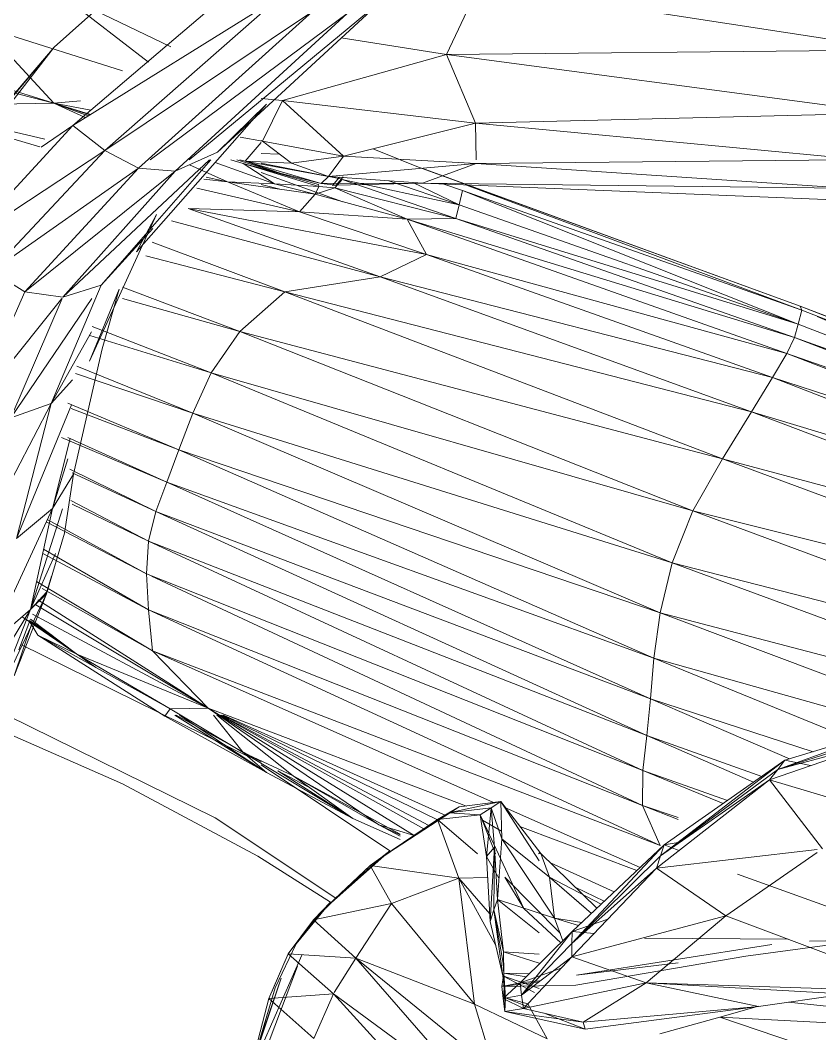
# Model space of a CAD drawing. Header units: millimetres. Extents: x -8591 to 7092, y -1621 to 14390.
# Drawn here: x -4376 to -4323.5, y 2756.1 to 2822.7 of the extents above; entities that cross this region are included whole.
import ezdxf

# ---------------------------------------------------------------- set-up
doc = ezdxf.new("R2010")
doc.units = ezdxf.units.MM
doc.layers.add('G-IMPT', color=8, linetype='Continuous', lineweight=9)
doc.layers.add('I-FURN', color=30, linetype='Continuous', lineweight=9)

# ---------------------------------------------------------------- blocks, each defined once
blk = doc.blocks.new('Artificial banana plant 1500mm - Family 4__C1-728657-Begane grond')
at = {"layer": 'G-IMPT'}
for p, q in [((38.982, 160.324), (-4.398, 174.046)), ((38.982, 160.324), (-4.398, 174.046)), ((38.982, 160.324), (-9.238, 172.841)), ((38.982, 160.324), (-9.238, 172.841)), ((46.439, 164.15), (51.942, 168.826)), ((46.439, 164.15), (51.942, 168.826)), ((64.782, 163.527), (66.942, 168.078)), ((64.782, 163.527), (66.942, 168.078)), ((94.542, 163.821), (66.942, 168.078)), ((94.542, 163.821), (66.942, 168.078)), ((46.683, 164.032), (39.302, 167.588)), ((46.683, 164.032), (39.302, 167.588)), ((39.302, 167.588), (45.201, 163.028)), ((39.302, 167.588), (45.201, 163.028)), ((40.232, 158.874), (53.882, 167.357)), ((40.232, 158.874), (53.882, 167.357)), ((42.352, 157.231), (53.882, 167.357)), ((42.352, 157.231), (53.882, 167.357)), ((47.88, 156.619), (60.662, 167.205)), ((47.88, 156.619), (60.662, 167.205)), ((49.732, 157.11), (60.662, 167.205)), ((49.732, 157.11), (60.662, 167.205)), ((39.012, 164.009), (42.232, 166.88)), ((39.012, 164.009), (42.232, 166.88)), ((42.352, 157.231), (55.982, 166.35)), ((42.352, 157.231), (55.982, 166.35)), ((44.552, 156.055), (55.982, 166.35)), ((44.552, 156.055), (55.982, 166.35)), ((45.313, 156.619), (58.252, 166.224)), ((45.313, 156.619), (58.252, 166.224)), ((46.972, 155.867), (58.252, 166.224)), ((46.972, 155.867), (58.252, 166.224)), ((38.982, 160.324), (34.362, 165.334)), ((38.982, 160.324), (34.362, 165.334)), ((43.493, 162.451), (34.362, 165.334)), ((43.493, 162.451), (34.362, 165.334)), ((64.782, 163.527), (57.872, 164.629)), ((64.782, 163.527), (57.872, 164.629)), ((32.002, 154.969), (39.012, 164.009)), ((32.002, 154.969), (39.012, 164.009)), ((33.392, 157.327), (39.012, 164.009)), ((33.392, 157.327), (39.012, 164.009)), ((35.082, 159.415), (39.012, 164.009)), ((35.082, 159.415), (39.012, 164.009)), ((40.232, 158.874), (46.428, 164.141)), ((40.232, 158.874), (46.428, 164.141)), ((64.782, 163.527), (94.542, 163.821)), ((64.782, 163.527), (94.542, 163.821)), ((64.782, 163.527), (54.012, 160.502)), ((64.782, 163.527), (54.012, 160.502)), ((66.682, 159.009), (64.782, 163.527)), ((66.682, 159.009), (64.782, 163.527)), ((93.642, 159.691), (64.782, 163.527)), ((93.642, 159.691), (64.782, 163.527)), ((38.982, 160.324), (40.747, 160.491)), ((38.982, 160.324), (40.747, 160.491)), ((54.012, 160.502), (52.619, 160.641)), ((54.012, 160.502), (52.619, 160.641)), ((54.012, 160.502), (52.692, 157.829)), ((54.012, 160.502), (52.692, 157.829)), ((66.682, 159.009), (54.012, 160.502)), ((66.682, 159.009), (54.012, 160.502)), ((58.012, 156.842), (54.012, 160.502)), ((58.012, 156.842), (54.012, 160.502)), ((38.982, 160.324), (28.962, 160.184)), ((38.982, 160.324), (28.962, 160.184)), ((38.393, 157.971), (28.962, 160.184)), ((38.393, 157.971), (28.962, 160.184)), ((38.079, 157.455), (28.962, 160.184)), ((38.079, 157.455), (28.962, 160.184)), ((41.39, 159.594), (38.982, 160.324)), ((41.39, 159.594), (38.982, 160.324)), ((41.377, 159.586), (38.982, 160.324)), ((41.377, 159.586), (38.982, 160.324)), ((41.351, 159.57), (38.982, 160.324)), ((41.351, 159.57), (38.982, 160.324)), ((41.238, 159.5), (38.982, 160.324)), ((41.238, 159.5), (38.982, 160.324)), ((41.054, 159.386), (38.982, 160.324)), ((41.054, 159.386), (38.982, 160.324)), ((41.417, 159.881), (38.982, 160.324)), ((41.417, 159.881), (38.982, 160.324)), ((44.412, 150.566), (52.962, 160.264)), ((44.412, 150.566), (52.962, 160.264)), ((52.962, 160.264), (49.732, 157.11)), ((52.962, 160.264), (49.732, 157.11)), ((66.682, 159.009), (93.642, 159.691)), ((66.682, 159.009), (93.642, 159.691)), ((33.182, 151.193), (40.232, 158.874)), ((33.182, 151.193), (40.232, 158.874)), ((38.157, 157.44), (40.232, 158.874)), ((38.157, 157.44), (40.232, 158.874)), ((42.352, 157.231), (40.232, 158.874)), ((42.352, 157.231), (40.232, 158.874)), ((66.682, 159.009), (58.012, 156.842)), ((66.682, 159.009), (58.012, 156.842)), ((66.727, 156.619), (66.682, 159.009)), ((66.727, 156.619), (66.682, 159.009)), ((92.172, 156.614), (66.682, 159.009)), ((92.172, 156.614), (66.682, 159.009)), ((52.692, 157.829), (51.242, 158.092)), ((52.692, 157.829), (51.242, 158.092)), ((52.692, 157.829), (52.619, 157.876)), ((52.692, 157.829), (52.619, 157.876)), ((58.012, 156.842), (52.692, 157.829)), ((58.012, 156.842), (52.692, 157.829)), ((54.602, 156.39), (52.692, 157.829)), ((54.602, 156.39), (52.692, 157.829)), ((33.182, 151.193), (42.352, 157.231)), ((33.182, 151.193), (42.352, 157.231)), ((34.902, 149.285), (42.352, 157.231)), ((34.902, 149.285), (42.352, 157.231)), ((44.552, 156.055), (42.352, 157.231)), ((44.552, 156.055), (42.352, 157.231)), ((49.732, 157.11), (46.972, 155.867)), ((49.732, 157.11), (46.972, 155.867)), ((51.552, 156.513), (52.619, 157.745)), ((51.552, 156.513), (52.619, 157.745)), ((61.657, 156.648), (59.948, 157.326)), ((39.582, 147.588), (49.209, 156.619)), ((39.582, 147.588), (49.209, 156.619)), ((42.102, 148.389), (49.303, 156.619)), ((42.102, 148.389), (49.303, 156.619)), ((53.482, 155.026), (49.596, 156.446)), ((53.482, 155.026), (49.596, 156.446)), ((51.432, 156.361), (50.62, 156.619)), ((51.432, 156.361), (50.62, 156.619)), ((53.932, 155.717), (51.006, 156.619)), ((53.932, 155.717), (51.006, 156.619)), ((51.552, 156.513), (51.204, 156.619)), ((51.552, 156.513), (51.204, 156.619)), ((57.032, 155.51), (51.552, 156.513)), ((57.032, 155.51), (51.552, 156.513)), ((56.542, 155.048), (51.552, 156.513)), ((56.542, 155.048), (51.552, 156.513)), ((54.602, 156.39), (51.552, 156.513)), ((54.602, 156.39), (51.552, 156.513)), ((51.552, 156.513), (53.932, 155.717)), ((51.552, 156.513), (53.932, 155.717)), ((53.81, 156.986), (52.619, 157.022)), ((53.81, 156.986), (52.619, 157.022)), ((58.012, 156.842), (54.602, 156.39)), ((58.012, 156.842), (54.602, 156.39)), ((57.032, 155.51), (58.012, 156.842)), ((57.032, 155.51), (58.012, 156.842)), ((66.732, 156.378), (58.012, 156.842)), ((66.732, 156.378), (58.012, 156.842)), ((63.012, 156.11), (61.731, 156.619)), ((63.012, 156.11), (61.731, 156.619)), ((66.732, 156.378), (92.172, 156.614)), ((66.732, 156.378), (92.172, 156.614)), ((34.902, 149.285), (44.552, 156.055)), ((34.902, 149.285), (44.552, 156.055)), ((37.092, 147.95), (44.552, 156.055)), ((37.092, 147.95), (44.552, 156.055)), ((37.092, 147.95), (46.972, 155.867)), ((37.092, 147.95), (46.972, 155.867)), ((39.582, 147.588), (46.972, 155.867)), ((39.582, 147.588), (46.972, 155.867)), ((46.972, 155.867), (44.552, 156.055)), ((46.972, 155.867), (44.552, 156.055)), ((50.392, 155.156), (47.899, 156.285)), ((50.392, 155.156), (47.899, 156.285)), ((56.372, 154.983), (51.432, 156.361)), ((56.372, 154.983), (51.432, 156.361)), ((56.402, 154.852), (51.432, 156.361)), ((56.402, 154.852), (51.432, 156.361)), ((53.932, 155.717), (51.432, 156.361)), ((53.932, 155.717), (51.432, 156.361)), ((51.432, 156.361), (53.482, 155.026)), ((51.432, 156.361), (53.482, 155.026)), ((57.922, 155.348), (52.619, 156.388)), ((57.922, 155.348), (52.619, 156.388)), ((57.97, 153.86), (52.619, 155.772)), ((57.97, 153.86), (52.619, 155.772)), ((57.032, 155.51), (54.602, 156.39)), ((57.032, 155.51), (54.602, 156.39)), ((66.732, 156.378), (57.032, 155.51)), ((66.732, 156.378), (57.032, 155.51)), ((88.022, 147.003), (63.012, 156.11)), ((88.022, 147.003), (63.156, 156.058)), ((63.212, 155.075), (66.732, 156.378)), ((63.212, 155.075), (66.732, 156.378)), ((91.352, 154.734), (66.732, 156.378)), ((91.352, 154.734), (66.732, 156.378)), ((50.392, 155.156), (48.853, 155.332)), ((50.392, 155.156), (48.853, 155.332)), ((50.392, 155.156), (49.003, 155.481)), ((50.392, 155.156), (49.003, 155.481)), ((56.152, 154.349), (50.392, 155.156)), ((56.152, 154.349), (50.392, 155.156)), ((55.132, 153.192), (50.392, 155.156)), ((55.132, 153.192), (50.392, 155.156)), ((53.482, 155.026), (50.392, 155.156)), ((53.482, 155.026), (50.392, 155.156)), ((56.542, 155.048), (53.932, 155.717)), ((56.542, 155.048), (53.932, 155.717)), ((57.032, 155.51), (56.542, 155.048)), ((57.032, 155.51), (56.542, 155.048)), ((63.212, 155.075), (57.032, 155.51)), ((63.212, 155.075), (57.032, 155.51)), ((57.752, 155.474), (57.302, 154.922)), ((57.752, 155.474), (57.302, 154.922)), ((57.922, 155.319), (57.442, 154.774)), ((57.922, 155.319), (57.442, 154.774)), ((58.002, 155.497), (57.532, 154.956)), ((58.002, 155.497), (57.532, 154.956)), ((57.922, 155.319), (65.612, 153.645)), ((57.922, 155.319), (65.612, 153.645)), ((57.922, 155.319), (65.402, 152.761)), ((57.922, 155.319), (65.402, 152.761)), ((60.988, 155.231), (65.612, 153.645)), ((65.612, 153.645), (60.988, 155.231)), ((65.612, 153.645), (62.581, 155.119)), ((65.612, 153.645), (62.581, 155.119)), ((55.132, 153.192), (48.379, 154.749)), ((55.132, 153.192), (48.379, 154.749)), ((53.828, 154.674), (52.619, 155)), ((53.828, 154.674), (52.619, 155)), ((56.402, 154.852), (53.482, 155.026)), ((56.402, 154.852), (53.482, 155.026)), ((56.152, 154.349), (53.482, 155.026)), ((56.152, 154.349), (53.482, 155.026)), ((56.402, 154.852), (56.152, 154.349)), ((56.402, 154.852), (56.152, 154.349)), ((57.442, 154.774), (56.152, 154.349)), ((57.442, 154.774), (56.152, 154.349)), ((56.372, 154.983), (56.402, 154.852)), ((56.372, 154.983), (56.402, 154.852)), ((57.442, 154.774), (56.402, 154.852)), ((57.442, 154.774), (56.402, 154.852)), ((63.212, 155.075), (56.542, 155.048)), ((63.212, 155.075), (56.542, 155.048)), ((57.532, 154.956), (56.542, 155.048)), ((57.532, 154.956), (56.542, 155.048)), ((57.532, 154.956), (57.302, 154.922)), ((57.532, 154.956), (57.302, 154.922)), ((65.402, 152.761), (57.442, 154.774)), ((65.402, 152.761), (57.442, 154.774)), ((57.442, 154.774), (62.202, 152.723)), ((57.442, 154.774), (62.202, 152.723)), ((63.212, 155.075), (57.532, 154.956)), ((63.212, 155.075), (57.532, 154.956)), ((91.012, 153.95), (63.212, 155.075)), ((91.012, 153.95), (63.212, 155.075)), ((63.212, 155.075), (91.352, 154.734)), ((63.212, 155.075), (91.352, 154.734)), ((65.842, 154.594), (64.613, 155.018)), ((65.842, 154.594), (64.613, 155.018)), ((65.842, 154.594), (65.612, 153.645)), ((65.842, 154.594), (65.612, 153.645)), ((88.132, 146.728), (65.842, 154.594)), ((88.132, 146.728), (65.842, 154.594)), ((87.882, 145.806), (65.842, 154.594)), ((87.882, 145.806), (65.842, 154.594)), ((88.132, 146.728), (66.099, 154.958)), ((88.132, 146.728), (66.099, 154.958)), ((56.152, 154.349), (55.132, 153.192)), ((56.152, 154.349), (55.132, 153.192)), ((62.202, 152.723), (56.152, 154.349)), ((62.202, 152.723), (56.152, 154.349)), ((55.132, 153.192), (47.822, 153.407)), ((55.132, 153.192), (47.822, 153.407)), ((63.472, 150.389), (47.822, 153.407)), ((63.472, 150.389), (47.822, 153.407)), ((47.822, 153.407), (60.422, 148.917)), ((47.822, 153.407), (60.422, 148.917)), ((62.202, 152.723), (55.132, 153.192)), ((62.202, 152.723), (55.132, 153.192)), ((55.132, 153.192), (63.472, 150.389)), ((55.132, 153.192), (63.472, 150.389)), ((65.612, 153.645), (65.402, 152.761)), ((65.612, 153.645), (65.402, 152.761)), ((65.612, 153.645), (87.882, 145.806)), ((87.882, 145.806), (65.612, 153.645)), ((41.332, 143.385), (45.732, 153.017)), ((41.332, 143.385), (45.732, 153.017)), ((45.732, 153.017), (44.412, 150.566)), ((45.732, 153.017), (44.412, 150.566)), ((60.422, 148.917), (46.719, 152.603)), ((60.422, 148.917), (46.719, 152.603)), ((65.402, 152.761), (62.202, 152.723)), ((65.402, 152.761), (62.202, 152.723)), ((87.642, 144.949), (62.202, 152.723)), ((87.642, 144.949), (62.202, 152.723)), ((62.202, 152.723), (87.152, 143.882)), ((62.202, 152.723), (87.152, 143.882)), ((62.202, 152.723), (63.472, 150.389)), ((62.202, 152.723), (63.472, 150.389)), ((65.402, 152.761), (87.882, 145.806)), ((65.402, 152.761), (87.882, 145.806)), ((65.402, 152.761), (87.642, 144.949)), ((65.402, 152.761), (87.642, 144.949)), ((42.102, 148.389), (45.495, 152.098)), ((42.102, 148.389), (45.495, 152.098)), ((45.458, 151.201), (54.172, 147.938)), ((45.458, 151.201), (54.172, 147.938)), ((54.172, 147.938), (45.044, 150.299)), ((54.172, 147.938), (45.044, 150.299)), ((63.472, 150.389), (60.422, 148.917)), ((63.472, 150.389), (60.422, 148.917)), ((87.152, 143.882), (63.472, 150.389)), ((87.152, 143.882), (63.472, 150.389)), ((63.472, 150.389), (86.202, 142.31)), ((63.472, 150.389), (86.202, 142.31)), ((37.092, 147.95), (34.902, 149.285)), ((37.092, 147.95), (34.902, 149.285)), ((60.422, 148.917), (54.172, 147.938)), ((60.422, 148.917), (54.172, 147.938)), ((86.202, 142.31), (60.422, 148.917)), ((86.202, 142.31), (60.422, 148.917)), ((60.422, 148.917), (84.832, 140.051)), ((60.422, 148.917), (84.832, 140.051)), ((33.632, 140.157), (37.092, 147.95)), ((33.632, 140.157), (37.092, 147.95)), ((39.582, 147.588), (37.092, 147.95)), ((39.582, 147.588), (37.092, 147.95)), ((38.812, 140.597), (42.102, 148.389)), ((38.812, 140.597), (42.102, 148.389)), ((42.102, 148.389), (39.582, 147.588)), ((42.102, 148.389), (39.582, 147.588)), ((41.332, 143.385), (43.282, 148.122)), ((41.332, 143.385), (43.282, 148.122)), ((42.162, 144.188), (43.282, 148.122)), ((42.162, 144.188), (43.282, 148.122)), ((43.493, 148.237), (51.212, 145.337)), ((43.493, 148.237), (51.212, 145.337)), ((54.172, 147.938), (51.212, 145.337)), ((54.172, 147.938), (51.212, 145.337)), ((84.832, 140.051), (54.172, 147.938)), ((84.832, 140.051), (54.172, 147.938)), ((54.172, 147.938), (82.922, 136.965)), ((54.172, 147.938), (82.922, 136.965)), ((34.366, 141.075), (39.512, 147.501)), ((34.366, 141.075), (39.512, 147.501)), ((36.162, 139.67), (41.497, 147.501)), ((36.162, 139.67), (41.497, 147.501)), ((36.162, 139.67), (39.544, 147.501)), ((36.162, 139.67), (39.544, 147.501)), ((51.212, 145.337), (43.493, 147.509)), ((51.212, 145.337), (43.493, 147.509)), ((88.132, 146.728), (87.882, 145.806)), ((88.132, 146.728), (87.882, 145.806)), ((119.392, 134.824), (88.022, 147.003)), ((119.392, 134.824), (88.022, 147.003)), ((119.362, 134.627), (88.022, 147.003)), ((119.362, 134.627), (88.022, 147.003)), ((88.132, 146.728), (88.022, 147.003)), ((88.132, 146.728), (88.022, 147.003)), ((119.362, 134.627), (88.132, 146.728)), ((119.362, 134.627), (88.132, 146.728)), ((87.882, 145.806), (87.642, 144.949)), ((87.882, 145.806), (87.642, 144.949)), ((87.882, 145.806), (119.082, 133.74)), ((119.082, 133.74), (87.882, 145.806)), ((119.082, 133.74), (89.125, 146.312)), ((119.082, 133.74), (89.125, 146.312)), ((38.812, 140.597), (41.464, 145.318)), ((38.812, 140.597), (41.464, 145.318)), ((41.519, 145.661), (49.322, 142.63)), ((41.519, 145.661), (49.322, 142.63)), ((51.212, 145.337), (49.322, 142.63)), ((51.212, 145.337), (49.322, 142.63)), ((82.922, 136.965), (51.212, 145.337)), ((82.922, 136.965), (51.212, 145.337)), ((51.212, 145.337), (80.962, 133.552)), ((51.212, 145.337), (80.962, 133.552)), ((41.354, 145.068), (49.322, 142.63)), ((41.354, 145.068), (49.322, 142.63)), ((87.642, 144.949), (87.152, 143.882)), ((87.642, 144.949), (87.152, 143.882)), ((87.642, 144.949), (119.082, 133.74)), ((87.642, 144.949), (119.082, 133.74)), ((87.642, 144.949), (118.822, 132.917)), ((87.642, 144.949), (118.822, 132.917)), ((40.292, 135.96), (42.162, 144.188)), ((40.292, 135.96), (42.162, 144.188)), ((87.152, 143.882), (86.202, 142.31)), ((87.152, 143.882), (86.202, 142.31)), ((118.822, 132.917), (87.152, 143.882)), ((118.822, 132.917), (87.152, 143.882)), ((87.152, 143.882), (118.432, 131.819)), ((87.152, 143.882), (118.432, 131.819)), ((40.412, 142.57), (48.132, 139.975)), ((40.412, 142.57), (48.132, 139.975)), ((48.132, 139.975), (40.493, 143.051)), ((48.132, 139.975), (40.493, 143.051)), ((48.132, 139.975), (49.322, 142.63)), ((48.132, 139.975), (49.322, 142.63)), ((80.962, 133.552), (49.322, 142.63)), ((80.962, 133.552), (49.322, 142.63)), ((49.322, 142.63), (79.602, 130.141)), ((49.322, 142.63), (79.602, 130.141)), ((40.224, 142.16), (38.812, 140.597)), ((40.224, 142.16), (38.812, 140.597)), ((86.202, 142.31), (84.832, 140.051)), ((86.202, 142.31), (84.832, 140.051)), ((118.432, 131.819), (86.202, 142.31)), ((118.432, 131.819), (86.202, 142.31)), ((86.202, 142.31), (117.802, 130.095)), ((86.202, 142.31), (117.802, 130.095)), ((34.366, 132.057), (38.812, 140.597)), ((34.366, 132.057), (38.812, 140.597)), ((38.812, 140.597), (36.162, 139.67)), ((38.812, 140.597), (36.162, 139.67)), ((36.542, 131.739), (38.812, 140.597)), ((36.542, 131.739), (38.812, 140.597)), ((36.542, 131.739), (40.149, 140.509)), ((36.542, 131.739), (40.149, 140.509)), ((39.913, 140.635), (47.212, 137.567)), ((39.913, 140.635), (47.212, 137.567)), ((40.125, 140.269), (47.212, 137.567)), ((40.125, 140.269), (47.212, 137.567)), ((47.212, 137.567), (48.132, 139.975)), ((47.212, 137.567), (48.132, 139.975)), ((78.812, 126.859), (48.132, 139.975)), ((78.812, 126.859), (48.132, 139.975)), ((48.132, 139.975), (79.602, 130.141)), ((48.132, 139.975), (79.602, 130.141)), ((84.832, 140.051), (82.922, 136.965)), ((84.832, 140.051), (82.922, 136.965)), ((117.802, 130.095), (84.832, 140.051)), ((117.802, 130.095), (84.832, 140.051)), ((84.832, 140.051), (116.912, 127.862)), ((84.832, 140.051), (116.912, 127.862)), ((38.902, 133.711), (40.059, 138.316)), ((38.902, 133.711), (40.059, 138.316)), ((39.495, 138.382), (46.412, 135.428)), ((39.495, 138.382), (46.412, 135.428)), ((39.914, 138.382), (46.412, 135.428)), ((39.914, 138.382), (46.412, 135.428)), ((47.212, 137.567), (46.412, 135.428)), ((47.212, 137.567), (46.412, 135.428)), ((78.412, 123.879), (47.212, 137.567)), ((78.412, 123.879), (47.212, 137.567)), ((78.812, 126.859), (47.212, 137.567)), ((78.812, 126.859), (47.212, 137.567)), ((38.902, 133.711), (39.916, 136.97)), ((38.902, 133.711), (39.916, 136.97)), ((82.922, 136.965), (80.962, 133.552)), ((82.922, 136.965), (80.962, 133.552)), ((116.912, 127.862), (82.922, 136.965)), ((116.912, 127.862), (82.922, 136.965)), ((82.922, 136.965), (115.472, 124.914)), ((82.922, 136.965), (115.472, 124.914)), ((40.292, 135.96), (38.902, 133.711)), ((40.292, 135.96), (38.902, 133.711)), ((40.292, 135.96), (39.692, 132.084)), ((40.292, 135.96), (39.692, 132.084)), ((40.038, 136.298), (45.702, 133.511)), ((40.038, 136.298), (45.702, 133.511)), ((40.189, 136.057), (45.702, 133.511)), ((40.189, 136.057), (45.702, 133.511)), ((46.412, 135.428), (45.702, 133.511)), ((46.412, 135.428), (45.702, 133.511)), ((78.412, 123.879), (46.412, 135.428)), ((78.412, 123.879), (46.412, 135.428)), ((78.192, 121.197), (46.412, 135.428)), ((78.192, 121.197), (46.412, 135.428)), ((40.109, 134.241), (45.212, 131.566)), ((40.109, 134.241), (45.212, 131.566)), ((40.2, 133.994), (45.212, 131.566)), ((40.2, 133.994), (45.212, 131.566)), ((34.692, 124.678), (38.902, 133.711)), ((34.692, 124.678), (38.902, 133.711)), ((38.902, 133.711), (36.542, 131.739)), ((38.902, 133.711), (36.542, 131.739)), ((37.462, 127.079), (38.902, 133.711)), ((37.462, 127.079), (38.902, 133.711)), ((37.462, 127.079), (39.566, 133.681)), ((37.462, 127.079), (39.566, 133.681)), ((45.702, 133.511), (45.212, 131.566)), ((45.702, 133.511), (45.212, 131.566)), ((78.192, 121.197), (45.702, 133.511)), ((78.192, 121.197), (45.702, 133.511)), ((77.952, 118.802), (45.702, 133.511)), ((77.952, 118.802), (45.702, 133.511)), ((80.962, 133.552), (79.602, 130.141)), ((80.962, 133.552), (79.602, 130.141)), ((115.472, 124.914), (80.962, 133.552)), ((115.472, 124.914), (80.962, 133.552)), ((80.962, 133.552), (113.642, 121.417)), ((80.962, 133.552), (113.642, 121.417)), ((38.488, 132.823), (45.072, 129.424)), ((38.488, 132.823), (45.072, 129.424)), ((38.563, 132.984), (45.072, 129.424)), ((38.563, 132.984), (45.072, 129.424)), ((38.512, 128.098), (39.692, 132.084)), ((38.512, 128.098), (39.692, 132.084)), ((45.212, 131.566), (45.072, 129.424)), ((45.212, 131.566), (45.072, 129.424)), ((77.952, 118.802), (45.212, 131.566)), ((77.952, 118.802), (45.212, 131.566)), ((77.692, 116.507), (45.212, 131.566)), ((77.692, 116.507), (45.212, 131.566)), ((37.462, 127.079), (39.098, 130.752)), ((37.462, 127.079), (39.098, 130.752)), ((38.259, 130.751), (45.212, 127.045)), ((38.259, 130.751), (45.212, 127.045)), ((45.212, 127.045), (38.322, 131.041)), ((45.212, 127.045), (38.322, 131.041)), ((78.812, 126.859), (79.602, 130.141)), ((78.812, 126.859), (79.602, 130.141)), ((113.642, 121.417), (79.602, 130.141)), ((113.642, 121.417), (79.602, 130.141)), ((112.512, 118.037), (79.602, 130.141)), ((112.512, 118.037), (79.602, 130.141)), ((38.843, 129.264), (38.532, 128.231)), ((38.843, 129.264), (38.532, 128.231)), ((77.692, 116.507), (45.072, 129.424)), ((77.692, 116.507), (45.072, 129.424)), ((45.212, 127.045), (45.072, 129.424)), ((45.212, 127.045), (45.072, 129.424)), ((77.652, 114.19), (45.416, 129.264)), ((77.652, 114.19), (45.416, 129.264)), ((45.462, 124.362), (37.861, 128.919)), ((45.462, 124.362), (37.861, 128.919)), ((34.752, 120.209), (38.512, 128.098)), ((34.752, 120.209), (38.512, 128.098)), ((36.392, 122.707), (38.512, 128.098)), ((36.392, 122.707), (38.512, 128.098)), ((37.462, 127.079), (38.532, 128.231)), ((37.462, 127.079), (38.532, 128.231)), ((38.512, 128.098), (37.462, 127.079)), ((38.512, 128.098), (37.462, 127.079)), ((45.462, 124.362), (38.227, 128.451)), ((45.462, 124.362), (38.227, 128.451)), ((38.512, 128.098), (38.532, 128.231)), ((38.512, 128.098), (38.532, 128.231)), ((37.819, 127.376), (49.132, 120.598)), ((37.819, 127.376), (49.132, 120.598)), ((49.132, 120.598), (37.944, 127.706)), ((49.132, 120.598), (37.944, 127.706)), ((32.082, 118.237), (37.462, 127.079)), ((32.082, 118.237), (37.462, 127.079)), ((37.462, 127.079), (34.692, 124.678)), ((37.462, 127.079), (34.692, 124.678)), ((34.752, 120.209), (37.462, 127.079)), ((34.752, 120.209), (37.462, 127.079)), ((36.908, 126.599), (40.502, 124.148)), ((36.908, 126.599), (40.502, 124.148)), ((37.592, 126.776), (49.132, 120.598)), ((37.592, 126.776), (49.132, 120.598)), ((78.822, 111.564), (45.212, 127.045)), ((78.822, 111.564), (45.212, 127.045)), ((45.462, 124.362), (45.212, 127.045)), ((45.462, 124.362), (45.212, 127.045)), ((77.652, 114.19), (45.212, 127.045)), ((77.652, 114.19), (45.212, 127.045)), ((78.412, 123.879), (78.812, 126.859)), ((78.412, 123.879), (78.812, 126.859)), ((111.572, 114.56), (78.812, 126.859)), ((111.572, 114.56), (78.812, 126.859)), ((112.512, 118.037), (78.812, 126.859)), ((112.512, 118.037), (78.812, 126.859)), ((36.392, 122.707), (37.577, 126.224)), ((36.392, 122.707), (37.577, 126.224)), ((36.702, 124.433), (37.42, 126.325)), ((36.702, 124.433), (37.42, 126.325)), ((37.342, 126.377), (37.942, 125.389)), ((37.342, 126.377), (37.942, 125.389)), ((37.419, 126.322), (41.752, 123.27)), ((37.419, 126.322), (41.752, 123.27)), ((38.836, 125.405), (37.42, 126.325)), ((38.836, 125.405), (37.42, 126.325)), ((40.502, 124.148), (37.464, 126.44)), ((40.502, 124.148), (37.464, 126.44)), ((46.282, 120.079), (37.942, 125.389)), ((46.282, 120.079), (37.942, 125.389)), ((37.942, 125.389), (46.622, 120.561)), ((37.942, 125.389), (46.622, 120.561)), ((37.942, 125.389), (40.502, 124.148)), ((37.942, 125.389), (40.502, 124.148)), ((51.882, 117.357), (36.832, 124.775)), ((46.622, 120.561), (40.502, 124.148)), ((46.622, 120.561), (40.502, 124.148)), ((40.502, 124.148), (49.132, 120.598)), ((40.502, 124.148), (49.132, 120.598)), ((67.883, 114.407), (45.462, 124.362)), ((67.883, 114.407), (45.462, 124.362)), ((78.822, 111.564), (45.462, 124.362)), ((78.822, 111.564), (45.462, 124.362)), ((45.462, 124.362), (49.132, 120.598)), ((45.462, 124.362), (49.132, 120.598)), ((78.412, 123.879), (78.192, 121.197)), ((78.412, 123.879), (78.192, 121.197)), ((91.501, 118.531), (78.412, 123.879)), ((91.501, 118.531), (78.412, 123.879)), ((111.572, 114.56), (78.412, 123.879)), ((111.572, 114.56), (78.412, 123.879)), ((78.192, 121.197), (77.952, 118.802)), ((78.192, 121.197), (77.952, 118.802)), ((88.871, 117.733), (78.192, 121.197)), ((88.871, 117.733), (78.192, 121.197)), ((87.326, 117.265), (78.192, 121.197)), ((87.326, 117.265), (78.192, 121.197)), ((46.282, 120.079), (46.622, 120.561)), ((46.282, 120.079), (46.622, 120.561)), ((46.622, 120.561), (49.132, 120.598)), ((46.622, 120.561), (49.132, 120.598)), ((51.432, 117.684), (46.622, 120.561)), ((51.432, 117.684), (46.622, 120.561)), ((66.092, 114.167), (49.132, 120.598)), ((66.092, 114.167), (49.132, 120.598)), ((62.672, 112.231), (49.132, 120.598)), ((62.672, 112.231), (49.132, 120.598)), ((60.332, 112.924), (49.132, 120.598)), ((60.332, 112.924), (49.132, 120.598)), ((49.592, 113.4), (35.912, 120.145)), ((46.189, 120.145), (46.282, 120.079)), ((46.189, 120.145), (46.282, 120.079)), ((52.952, 116.36), (46.282, 120.079)), ((52.952, 116.36), (46.282, 120.079)), ((46.94, 120.145), (52.952, 116.36)), ((46.94, 120.145), (52.952, 116.36)), ((52.619, 117.071), (47.018, 120.145)), ((52.619, 117.071), (47.018, 120.145)), ((52.952, 116.36), (47.249, 120.145)), ((52.952, 116.36), (47.249, 120.145)), ((51.432, 117.684), (49.49, 120.145)), ((51.432, 117.684), (49.49, 120.145)), ((54.722, 116.154), (49.702, 120.145)), ((54.722, 116.154), (49.702, 120.145)), ((63.302, 112.669), (49.942, 120.145)), ((63.302, 112.669), (49.942, 120.145)), ((63.622, 112.887), (49.984, 120.145)), ((63.622, 112.887), (49.984, 120.145)), ((64.202, 113.249), (50.062, 120.145)), ((64.202, 113.249), (50.062, 120.145)), ((64.731, 113.541), (50.134, 120.145)), ((64.731, 113.541), (50.134, 120.145)), ((34.568, 119.554), (43.492, 115.624)), ((86.542, 116.565), (94.332, 119.39)), ((86.542, 116.565), (94.332, 119.39)), ((87.022, 117.173), (94.332, 119.39)), ((87.022, 117.173), (94.332, 119.39)), ((77.952, 118.802), (77.692, 116.507)), ((77.952, 118.802), (77.692, 116.507)), ((85.494, 116.105), (77.952, 118.802)), ((85.494, 116.105), (77.952, 118.802)), ((84.955, 115.728), (77.952, 118.802)), ((84.955, 115.728), (77.952, 118.802)), ((93.712, 118.878), (86.542, 116.565)), ((86.542, 116.565), (93.712, 118.878)), ((93.022, 118.316), (86.012, 115.892)), ((93.022, 118.316), (86.012, 115.892)), ((93.022, 118.316), (86.542, 116.565)), ((93.022, 118.316), (86.542, 116.565)), ((58.632, 113.353), (51.432, 117.684)), ((58.632, 113.353), (51.432, 117.684)), ((52.952, 116.36), (51.432, 117.684)), ((52.952, 116.36), (51.432, 117.684)), ((54.722, 116.154), (51.432, 117.684)), ((54.722, 116.154), (51.432, 117.684)), ((78.842, 110.891), (87.022, 117.173)), ((78.842, 110.891), (87.022, 117.173)), ((79.082, 111.623), (87.022, 117.173)), ((79.082, 111.623), (87.022, 117.173)), ((87.022, 117.173), (86.542, 116.565)), ((87.022, 117.173), (86.542, 116.565)), ((87.022, 117.173), (88.705, 116.824)), ((87.022, 117.173), (88.705, 116.824)), ((61.072, 111.215), (52.619, 116.864)), ((77.692, 116.507), (77.652, 114.19)), ((77.692, 116.507), (77.652, 114.19)), ((83.245, 114.533), (77.692, 116.507)), ((83.245, 114.533), (77.692, 116.507)), ((82.967, 114.339), (77.692, 116.507)), ((82.967, 114.339), (77.692, 116.507)), ((86.542, 116.565), (78.842, 110.891)), ((78.842, 110.891), (86.542, 116.565)), ((86.542, 116.565), (86.012, 115.892)), ((86.542, 116.565), (86.012, 115.892)), ((58.632, 113.353), (52.952, 116.36)), ((58.632, 113.353), (52.952, 116.36)), ((55.929, 115.289), (53.712, 116.471)), ((55.929, 115.289), (53.712, 116.471)), ((53.712, 116.471), (58.632, 113.353)), ((53.712, 116.471), (58.632, 113.353)), ((61.746, 112.317), (54.722, 116.154)), ((61.746, 112.317), (54.722, 116.154)), ((60.332, 112.924), (54.722, 116.154)), ((60.332, 112.924), (54.722, 116.154)), ((58.632, 113.353), (54.722, 116.154)), ((58.632, 113.353), (54.722, 116.154)), ((86.012, 115.892), (78.582, 110.083)), ((86.012, 115.892), (78.582, 110.083)), ((86.012, 115.892), (78.842, 110.891)), ((86.012, 115.892), (78.842, 110.891)), ((86.012, 115.892), (95.652, 113.016)), ((86.012, 115.892), (95.652, 113.016)), ((86.012, 115.892), (89.482, 111.362)), ((86.012, 115.892), (89.482, 111.362)), ((43.492, 115.624), (52.402, 110.875)), ((60.462, 110.774), (65.622, 114.104)), ((60.462, 110.774), (65.622, 114.104)), ((64.224, 113.221), (65.622, 114.104)), ((64.224, 113.221), (65.622, 114.104)), ((64.942, 113.712), (68.352, 114.47)), ((64.942, 113.712), (68.352, 114.47)), ((65.622, 114.104), (64.942, 113.712)), ((65.622, 114.104), (64.942, 113.712)), ((67.712, 114.057), (64.942, 113.712)), ((64.942, 113.712), (67.712, 114.057)), ((65.622, 114.104), (68.352, 114.47)), ((65.622, 114.104), (68.352, 114.47)), ((67.712, 114.057), (67.002, 113.595)), ((67.712, 114.057), (67.002, 113.595)), ((67.422, 110.857), (67.712, 114.057)), ((67.422, 110.857), (67.712, 114.057)), ((68.352, 114.47), (67.712, 114.057)), ((68.352, 114.47), (67.712, 114.057)), ((67.942, 111.464), (67.712, 114.057)), ((67.712, 114.057), (67.942, 111.464)), ((67.712, 114.057), (68.412, 112.015)), ((67.712, 114.057), (68.412, 112.015)), ((68.352, 114.47), (70.992, 111.037)), ((68.352, 114.47), (70.992, 111.037)), ((68.352, 114.47), (68.412, 112.015)), ((68.352, 114.47), (68.412, 112.015)), ((68.352, 114.47), (70.872, 110.562)), ((68.352, 114.47), (70.872, 110.562)), ((77.505, 110.135), (68.669, 114.058)), ((77.505, 110.135), (68.669, 114.058)), ((79.999, 113.418), (77.652, 114.19)), ((79.999, 113.418), (77.652, 114.19)), ((79.999, 113.281), (77.652, 114.19)), ((79.999, 113.281), (77.652, 114.19)), ((78.822, 111.564), (77.652, 114.19)), ((78.822, 111.564), (77.652, 114.19)), ((57.52, 108.103), (49.592, 113.4)), ((61.746, 111.957), (58.632, 113.353)), ((61.746, 111.957), (58.632, 113.353)), ((64.202, 113.283), (59.772, 110.262)), ((64.202, 113.283), (59.772, 110.262)), ((64.942, 113.712), (60.462, 110.774)), ((60.462, 110.774), (64.942, 113.712)), ((64.202, 113.283), (60.462, 110.774)), ((64.202, 113.283), (60.462, 110.774)), ((64.942, 113.712), (64.202, 113.283)), ((64.942, 113.712), (64.202, 113.283)), ((67.002, 113.595), (64.202, 113.283)), ((67.002, 113.595), (64.202, 113.283)), ((64.202, 113.283), (66.829, 111.027)), ((64.202, 113.283), (66.829, 111.027)), ((64.202, 113.283), (65.592, 109.421)), ((64.202, 113.283), (65.592, 109.421)), ((67.002, 113.595), (64.942, 113.712)), ((67.002, 113.595), (64.942, 113.712)), ((67.422, 110.857), (67.002, 113.595)), ((67.422, 110.857), (67.002, 113.595)), ((67.002, 113.595), (69.862, 107.43)), ((67.002, 113.595), (69.862, 107.43)), ((67.002, 113.595), (68.015, 111.027)), ((67.002, 113.595), (68.015, 111.027)), ((67.144, 113.234), (68.4, 112.518)), ((67.144, 113.234), (68.4, 112.518)), ((61.746, 112.197), (60.332, 112.924)), ((61.746, 112.197), (60.332, 112.924)), ((61.746, 112.281), (60.332, 112.924)), ((61.746, 112.281), (60.332, 112.924)), ((62.672, 112.231), (60.332, 112.924)), ((62.672, 112.231), (60.332, 112.924)), ((77.281, 109.923), (69.613, 112.831)), ((77.281, 109.923), (69.613, 112.831)), ((68.412, 112.015), (68.132, 108.029)), ((68.412, 112.015), (68.132, 108.029)), ((68.412, 112.015), (71.562, 109.492)), ((68.412, 112.015), (71.562, 109.492)), ((68.412, 112.015), (71.882, 106.793)), ((68.412, 112.015), (71.882, 106.793)), ((56.632, 107.295), (61.072, 111.232)), ((56.632, 107.295), (61.072, 111.232)), ((61.072, 111.232), (60.462, 110.774)), ((61.072, 111.232), (60.462, 110.774)), ((67.942, 111.464), (67.422, 110.857)), ((67.942, 111.464), (67.422, 110.857)), ((67.652, 106.584), (67.942, 111.464)), ((67.652, 106.584), (67.942, 111.464)), ((67.902, 107.343), (67.942, 111.464)), ((67.942, 111.464), (67.902, 107.343)), ((67.942, 111.464), (68.132, 108.029)), ((67.942, 111.464), (68.132, 108.029)), ((73.022, 105.126), (79.082, 111.623)), ((73.022, 105.126), (79.082, 111.623)), ((73.042, 105.92), (79.082, 111.623)), ((73.042, 105.92), (79.082, 111.623)), ((78.582, 110.083), (89.125, 111.32)), ((78.582, 110.083), (89.125, 111.32)), ((79.082, 111.623), (78.842, 110.891)), ((79.082, 111.623), (78.842, 110.891)), ((79.082, 111.623), (79.999, 111.775)), ((79.082, 111.623), (79.999, 111.775)), ((79.082, 111.623), (79.999, 111.256)), ((79.082, 111.623), (79.999, 111.256)), ((52.402, 110.875), (57.162, 107.861)), ((60.462, 110.774), (56.632, 107.295)), ((56.632, 107.295), (60.462, 110.774)), ((60.462, 110.774), (59.772, 110.262)), ((60.462, 110.774), (59.772, 110.262)), ((67.652, 106.584), (67.422, 110.857)), ((67.652, 106.584), (67.422, 110.857)), ((67.422, 110.857), (68.23, 109.424)), ((67.422, 110.857), (68.23, 109.424)), ((70.817, 111.027), (70.992, 111.037)), ((70.817, 111.027), (70.992, 111.037)), ((70.872, 111.106), (70.992, 111.037)), ((70.872, 111.106), (70.992, 111.037)), ((70.992, 111.037), (73.759, 108.339)), ((70.992, 111.037), (74.666, 107.454)), ((70.992, 111.037), (71.562, 109.492)), ((70.992, 111.037), (71.562, 109.492)), ((70.992, 111.037), (70.999, 111.027)), ((70.992, 111.037), (70.999, 111.027)), ((78.842, 110.891), (73.022, 105.126)), ((73.022, 105.126), (78.842, 110.891)), ((78.842, 110.891), (78.582, 110.083)), ((78.842, 110.891), (78.582, 110.083)), ((89.125, 111.114), (83.132, 106.955)), ((89.125, 111.114), (83.132, 106.955)), ((59.772, 110.262), (56.042, 106.687)), ((59.772, 110.262), (56.042, 106.687)), ((59.772, 110.262), (56.632, 107.295)), ((59.772, 110.262), (56.632, 107.295)), ((59.772, 110.262), (65.592, 109.421)), ((59.772, 110.262), (65.592, 109.421)), ((59.772, 110.262), (61.162, 107.771)), ((59.772, 110.262), (61.162, 107.771)), ((75.807, 108.531), (71.62, 110.425)), ((75.807, 108.531), (71.62, 110.425)), ((78.582, 110.083), (73.012, 104.256)), ((78.582, 110.083), (73.012, 104.256)), ((78.582, 110.083), (73.022, 105.126)), ((78.582, 110.083), (73.022, 105.126)), ((78.582, 110.083), (83.132, 106.955)), ((78.582, 110.083), (83.132, 106.955)), ((65.592, 109.421), (61.162, 107.771)), ((65.592, 109.421), (61.162, 107.771)), ((67.497, 109.462), (65.592, 109.421)), ((67.497, 109.462), (65.592, 109.421)), ((65.592, 109.421), (67.625, 107.081)), ((65.592, 109.421), (67.625, 107.081)), ((65.592, 109.421), (68.018, 105.008)), ((65.592, 109.421), (68.018, 105.008)), ((65.592, 109.421), (66.632, 101.158)), ((65.592, 109.421), (66.632, 101.158)), ((69.862, 107.43), (68.622, 109.486)), ((69.862, 107.43), (68.622, 109.486)), ((68.622, 109.486), (72.28, 105.789)), ((68.622, 109.486), (72.28, 105.789)), ((71.562, 109.492), (74.306, 107.114)), ((71.562, 109.492), (73.969, 107.407)), ((71.562, 109.492), (74.944, 107.717)), ((71.562, 109.492), (74.944, 107.717)), ((71.562, 109.492), (71.882, 106.793)), ((71.562, 109.492), (71.882, 106.793)), ((83.892, 109.695), (103.152, 102.768)), ((75.15, 107.911), (73.247, 108.839)), ((75.15, 107.911), (73.247, 108.839)), ((54.902, 105.121), (57.162, 107.843)), ((54.902, 105.121), (57.162, 107.843)), ((57.162, 107.843), (56.632, 107.295)), ((57.162, 107.843), (56.632, 107.295)), ((68.132, 108.029), (67.902, 107.343)), ((68.132, 108.029), (67.902, 107.343)), ((68.132, 108.029), (68.532, 104.596)), ((68.132, 108.029), (68.532, 104.596)), ((68.132, 108.029), (71.882, 106.793)), ((68.132, 108.029), (71.882, 106.793)), ((68.132, 108.029), (70.872, 105.826)), ((68.132, 108.029), (70.872, 105.826)), ((56.632, 107.295), (54.902, 105.121)), ((54.902, 105.121), (56.632, 107.295)), ((56.042, 106.687), (61.162, 107.771)), ((56.042, 106.687), (61.162, 107.771)), ((56.632, 107.295), (56.042, 106.687)), ((56.632, 107.295), (56.042, 106.687)), ((61.162, 107.771), (58.832, 104.169)), ((61.162, 107.771), (58.832, 104.169)), ((61.162, 107.771), (66.632, 101.158)), ((61.162, 107.771), (66.632, 101.158)), ((67.902, 107.343), (67.652, 106.584)), ((67.902, 107.343), (67.652, 106.584)), ((68.512, 103.841), (67.902, 107.343)), ((68.482, 103.009), (67.902, 107.343)), ((68.482, 103.009), (67.902, 107.343)), ((67.902, 107.343), (68.512, 103.841)), ((67.902, 107.343), (68.532, 104.596)), ((67.902, 107.343), (68.532, 104.596)), ((69.862, 107.43), (72.297, 105.188)), ((56.042, 106.687), (54.382, 104.461)), ((56.042, 106.687), (54.382, 104.461)), ((56.042, 106.687), (58.832, 104.169)), ((56.042, 106.687), (58.832, 104.169)), ((68.482, 103.009), (67.652, 106.584)), ((68.482, 103.009), (67.652, 106.584)), ((71.882, 106.793), (73.456, 106.312)), ((71.882, 106.793), (73.456, 106.312)), ((71.882, 106.793), (73.676, 106.519)), ((71.882, 106.793), (73.676, 106.519)), ((71.882, 106.793), (72.417, 105.306)), ((71.882, 106.793), (72.417, 105.306)), ((73.012, 104.256), (83.132, 106.955)), ((73.012, 104.256), (83.132, 106.955)), ((73.042, 105.92), (75.382, 106.735)), ((73.042, 105.92), (75.382, 106.735)), ((83.132, 106.955), (77.892, 102.556)), ((83.132, 106.955), (77.892, 102.556)), ((83.132, 106.955), (101.232, 100.138)), ((83.132, 106.955), (101.232, 100.138)), ((69.622, 102.558), (73.042, 105.92)), ((69.622, 102.558), (73.042, 105.92)), ((69.722, 101.752), (73.042, 105.92)), ((69.722, 101.752), (73.042, 105.92)), ((73.042, 105.92), (73.022, 105.126)), ((73.042, 105.92), (73.022, 105.126)), ((73.042, 105.92), (74.477, 105.788)), ((73.042, 105.92), (74.477, 105.788)), ((55.372, 105.718), (54.902, 105.121)), ((55.372, 105.718), (54.902, 105.121)), ((77.802, 105.48), (87.23, 105.412)), ((77.802, 105.48), (87.23, 105.412)), ((84.442, 104.315), (92.362, 105.374)), ((88.632, 105.289), (92.362, 105.374)), ((88.632, 105.289), (92.362, 105.374)), ((54.902, 105.121), (53.532, 102.219)), ((53.532, 102.219), (54.902, 105.121)), ((68.532, 104.596), (68.542, 103.189)), ((68.532, 104.596), (68.542, 103.189)), ((68.532, 104.596), (70.872, 104.428)), ((68.532, 104.596), (70.872, 104.428)), ((68.532, 104.596), (70.872, 103.848)), ((68.532, 104.596), (70.872, 103.848)), ((73.022, 105.126), (69.722, 101.752)), ((69.722, 101.752), (73.022, 105.126)), ((73.022, 105.126), (73.012, 104.256)), ((73.022, 105.126), (73.012, 104.256)), ((73.332, 103.061), (86.153, 105.067)), ((73.332, 103.061), (86.153, 105.067)), ((55.282, 104.362), (52.752, 98.586)), ((54.382, 104.461), (53.112, 101.518)), ((54.382, 104.461), (53.28, 101.908)), ((54.382, 104.461), (58.832, 104.169)), ((54.382, 104.461), (58.832, 104.169)), ((54.382, 104.461), (57.362, 101.833)), ((54.382, 104.461), (57.362, 101.833)), ((58.832, 104.169), (57.41, 101.908)), ((58.832, 104.169), (57.41, 101.908)), ((58.832, 104.169), (66.632, 101.158)), ((58.832, 104.169), (66.632, 101.158)), ((58.832, 104.169), (67.932, 96.799)), ((58.832, 104.169), (67.932, 96.799)), ((58.832, 104.169), (67.162, 94.635)), ((58.832, 104.169), (67.162, 94.635)), ((73.012, 104.256), (69.722, 101.752)), ((73.012, 104.256), (69.722, 101.752)), ((73.012, 104.256), (69.842, 100.874)), ((73.012, 104.256), (69.842, 100.874)), ((73.012, 104.256), (77.892, 102.556)), ((73.012, 104.256), (77.892, 102.556)), ((73.282, 102.398), (84.442, 104.315)), ((73.282, 102.398), (84.442, 104.315)), ((73.332, 103.061), (79.999, 103.875)), ((52.482, 96.992), (55.002, 103.637)), ((55.002, 103.637), (54.692, 102.841)), ((68.542, 103.189), (68.412, 102.317)), ((68.542, 103.189), (68.412, 102.317)), ((68.592, 102.41), (68.512, 103.841)), ((68.652, 101.557), (68.512, 103.841)), ((68.652, 101.557), (68.512, 103.841)), ((68.512, 103.841), (68.542, 103.189)), ((68.512, 103.841), (68.542, 103.189)), ((68.512, 103.841), (68.592, 102.41)), ((68.542, 103.189), (68.592, 102.41)), ((68.542, 103.189), (68.592, 102.41)), ((68.542, 103.189), (70.219, 103.145)), ((68.542, 103.189), (70.219, 103.145)), ((68.542, 103.189), (70.015, 102.944)), ((68.542, 103.189), (70.015, 102.944)), ((69.622, 102.558), (72.326, 103.524)), ((69.622, 102.558), (72.326, 103.524)), ((52.072, 97.346), (53.922, 102.861)), ((52.072, 97.346), (53.922, 102.861)), ((52.292, 98.064), (53.922, 102.861)), ((52.292, 98.064), (53.922, 102.861)), ((52.482, 96.992), (54.692, 102.841)), ((68.412, 102.317), (70.872, 102.613)), ((68.412, 102.317), (70.872, 102.613)), ((68.412, 102.317), (69.622, 102.558)), ((68.412, 102.317), (69.622, 102.558)), ((68.652, 101.557), (68.482, 103.009)), ((68.652, 101.557), (68.482, 103.009)), ((68.482, 103.009), (70.563, 101.908)), ((68.482, 103.009), (70.563, 101.908)), ((68.482, 103.009), (70.872, 102.186)), ((68.482, 103.009), (70.872, 102.186)), ((68.512, 101.526), (69.622, 102.558)), ((68.512, 101.526), (69.622, 102.558)), ((69.622, 102.558), (70.872, 102.675)), ((69.622, 102.558), (70.872, 102.675)), ((69.622, 102.558), (69.722, 101.752)), ((69.622, 102.558), (69.722, 101.752)), ((69.842, 100.874), (77.892, 102.556)), ((69.842, 100.874), (77.892, 102.556)), ((77.892, 102.556), (73.772, 99.963)), ((77.892, 102.556), (73.772, 99.963)), ((77.892, 102.556), (97.782, 101.422)), ((77.892, 102.556), (97.782, 101.422)), ((77.892, 102.556), (92.742, 102.073)), ((77.892, 102.556), (92.742, 102.073)), ((77.892, 102.556), (85.292, 101.002)), ((77.892, 102.556), (85.292, 101.002)), ((53.532, 102.219), (52.072, 97.346)), ((52.072, 97.346), (53.532, 102.219)), ((68.592, 102.41), (68.412, 102.317)), ((68.592, 102.41), (68.412, 102.317)), ((68.412, 102.317), (73.282, 102.398)), ((68.412, 102.317), (70.872, 102.358)), ((68.412, 102.317), (68.512, 101.526)), ((68.412, 102.317), (68.512, 101.526)), ((68.512, 101.526), (68.592, 102.41)), ((68.592, 102.41), (68.512, 101.526)), ((68.622, 100.661), (68.592, 102.41)), ((68.622, 100.661), (68.592, 102.41)), ((68.592, 102.41), (68.652, 101.557)), ((68.592, 102.41), (68.652, 101.557)), ((92.742, 102.073), (85.292, 101.002)), ((92.742, 102.073), (85.292, 101.002)), ((53.112, 101.518), (51.822, 96.555)), ((53.112, 101.518), (51.822, 96.555)), ((53.112, 101.518), (57.362, 101.833)), ((53.112, 101.518), (57.362, 101.833)), ((53.112, 101.518), (56.062, 98.897)), ((53.112, 101.518), (56.062, 98.897)), ((57.362, 101.833), (56.062, 98.897)), ((57.362, 101.833), (56.062, 98.897)), ((57.362, 101.833), (67.162, 94.635)), ((57.362, 101.833), (67.162, 94.635)), ((57.362, 101.833), (65.332, 93.073)), ((57.362, 101.833), (65.332, 93.073)), ((69.722, 101.752), (68.512, 101.526)), ((68.512, 101.526), (69.722, 101.752)), ((68.512, 101.526), (68.622, 100.661)), ((68.512, 101.526), (68.622, 100.661)), ((69.842, 100.874), (68.512, 101.526)), ((69.842, 100.874), (68.512, 101.526)), ((68.622, 100.661), (68.652, 101.557)), ((68.622, 100.661), (68.652, 101.557)), ((68.652, 101.557), (70.204, 100.949)), ((68.652, 101.557), (70.204, 100.949)), ((68.652, 101.557), (70.12, 101.17)), ((68.652, 101.557), (70.12, 101.17)), ((69.722, 101.752), (69.842, 100.874)), ((69.722, 101.752), (69.842, 100.874)), ((87.248, 101.283), (96.583, 100.296)), ((87.248, 101.283), (96.583, 100.296)), ((71.392, 98.87), (66.632, 101.158)), ((71.392, 98.87), (66.632, 101.158)), ((66.632, 101.158), (67.932, 96.799)), ((66.632, 101.158), (67.932, 96.799)), ((69.842, 100.874), (68.622, 100.661)), ((69.842, 100.874), (68.622, 100.661)), ((68.622, 100.661), (73.902, 99.499)), ((68.622, 100.661), (73.902, 99.499)), ((68.622, 100.661), (73.772, 99.963)), ((68.622, 100.661), (73.772, 99.963)), ((69.842, 100.874), (73.772, 99.963)), ((69.842, 100.874), (73.772, 99.963)), ((70.129, 101.168), (71.392, 98.87)), ((70.129, 101.168), (71.392, 98.87)), ((71.198, 100.56), (73.902, 99.499)), ((71.198, 100.56), (73.902, 99.499)), ((73.772, 99.963), (85.292, 101.002)), ((73.772, 99.963), (85.292, 101.002)), ((73.902, 99.499), (85.292, 101.002)), ((73.902, 99.499), (85.292, 101.002)), ((85.292, 101.011), (82.742, 100.289)), ((85.292, 101.011), (82.742, 100.289)), ((73.772, 99.963), (73.902, 99.499)), ((73.772, 99.963), (73.902, 99.499)), ((82.742, 100.289), (78.802, 99.194)), ((82.742, 100.289), (78.802, 99.194)), ((82.742, 100.289), (98.252, 99.512)), ((82.742, 100.289), (98.252, 99.512)), ((82.742, 100.289), (102.862, 93.511)), ((82.742, 100.289), (102.862, 93.511))]:
    blk.add_line(p, q, dxfattribs=at)
blk = doc.blocks.new('Artificial banana plant 1500mm - Family 4__C2-728658-Begane grond')
blk.add_blockref('Artificial banana plant 1500mm - Family 4__C1-728657-Begane grond', (0, 0))
blk = doc.blocks.new('Artificial banana plant 1500mm - Family 4-728656-Begane grond')
blk.add_blockref('Artificial banana plant 1500mm - Family 4__C2-728658-Begane grond', (0, 0))
blk = doc.blocks.new('Artificial banana plant 1500mm - Ny märkning-728662-Begane grond')
blk.add_blockref('Artificial banana plant 1500mm - Family 4-728656-Begane grond', (0, 0))

msp = doc.modelspace()

# ---------------------------------------------------------------- block references
at = {"layer": 'I-FURN'}
msp.add_blockref('Artificial banana plant 1500mm - Ny märkning-728662-Begane grond', (-4412.758, 2656.875), dxfattribs=at)

doc.saveas('drawing.dxf')
